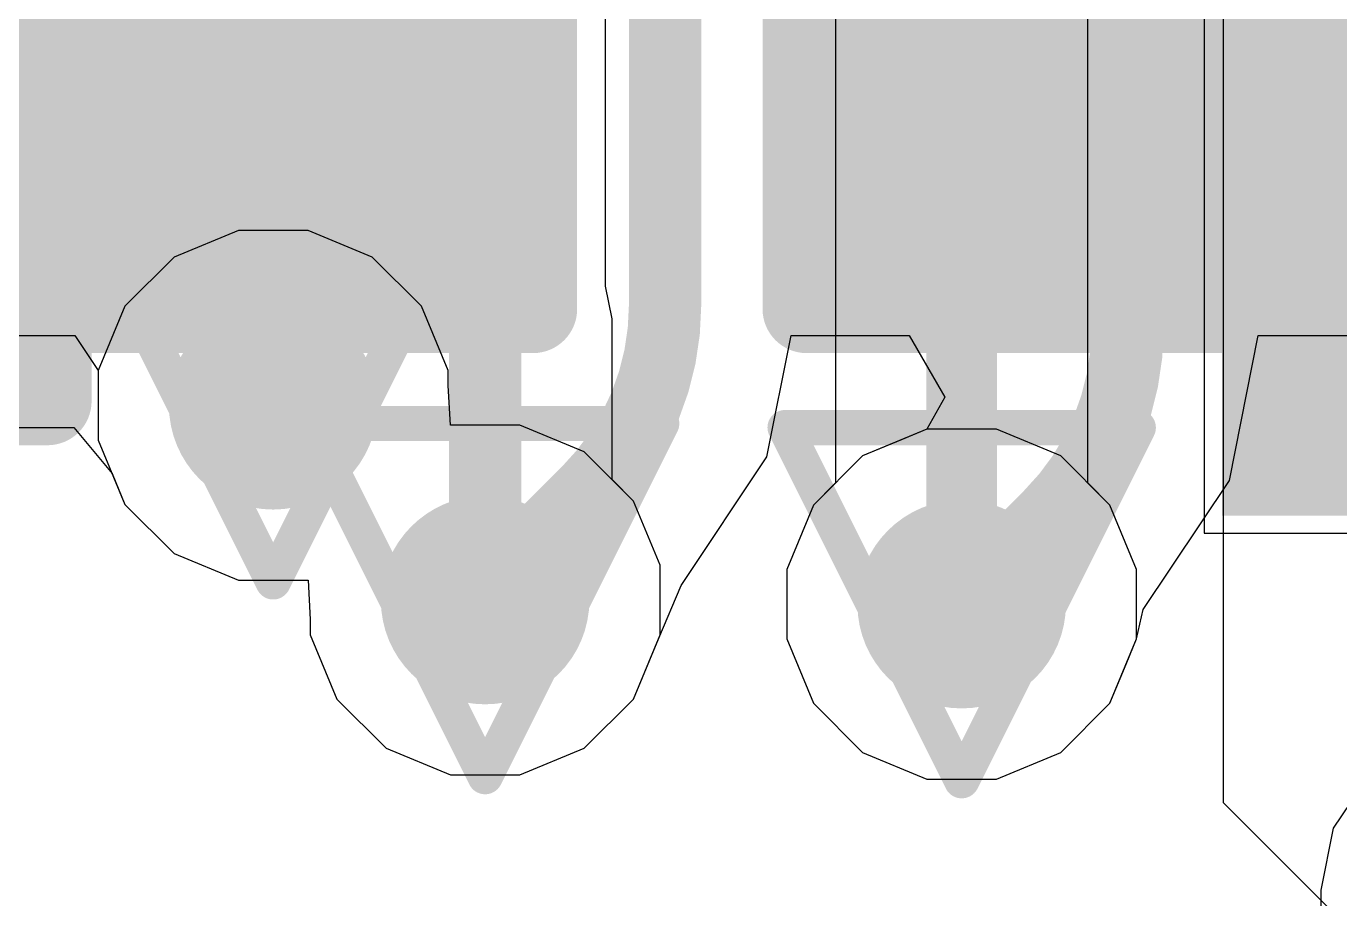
# Model space of a CAD drawing. Header units: inches. Extents: x -6 to 283, y -12 to 154.
# Drawn here: x 34.671 to 36.56, y -4.741 to -3.486 of the extents above; entities that cross this region are included whole.
import ezdxf

# ---------------------------------------------------------------- set-up
doc = ezdxf.new("R2010")
doc.units = ezdxf.units.IN
for name, color, linetype in [('Bottom Layer', 5, 'Continuous'), ('Bottom Overlay', 54, 'Continuous'), ('Bottom Paste', 16, 'Continuous'), ('Bottom Solder', 6, 'Continuous'), ('Drill Drawing', 1, 'Continuous'), ('GND-1', 16, 'Continuous'), ('GND-2', 90, 'Continuous'), ('GND-3', 216, 'Continuous'), ('GND-4', 54, 'Continuous'), ('PWR-1', 156, 'Continuous'), ('PWR-2', 130, 'Continuous'), ('Signal L1', 76, 'Continuous'), ('Signal L2', 6, 'Continuous'), ('Top Layer', 1, 'Continuous'), ('Top Overlay', 2, 'Continuous'), ('Top Paste', 8, 'Continuous'), ('Top Solder', 216, 'Continuous'), ('Via Holes', 16, 'Continuous')]:
    doc.layers.add(name, color=color, linetype=linetype)

# ---------------------------------------------------------------- blocks, each defined once
blk = doc.blocks.new('68_QFN__7_7__B_43')
at = {"layer": 'Bottom Layer'}
blk.add_hatch(color=5, dxfattribs=at).paths.add_polyline_path([(2.91, 3.835), (2.91, 3.035), (2.69, 3.035), (2.69, 3.835)])
at = {"layer": 'Bottom Paste'}
blk.add_hatch(color=16, dxfattribs=at).paths.add_polyline_path([(2.91, 3.835), (2.91, 3.035), (2.69, 3.035), (2.69, 3.835)])
at = {"layer": 'Bottom Solder'}
blk.add_hatch(color=6, dxfattribs=at).paths.add_polyline_path([(3.0116, 3.9366), (3.0116, 2.9334), (2.5884, 2.9334), (2.5884, 3.9366)])
at = {"layer": 'Bottom Overlay'}
for points in [[(3.5, 3.5, 0.127, 0.127, 0), (3.15, 3.5, 0.127, 0.127, 0)], [(3.5, 3.5, 0.127, 0.127, 0), (3.5, 3.15, 0.127, 0.127, 0)]]:
    blk.add_lwpolyline(points, format="xyseb", dxfattribs=at)
for points in [[(3.1182, 3.5, 0.0635, 0.0635, 1), (3.1817, 3.5, 0.0635, 0.0635, 1)], [(3.4683, 3.5, 0.0635, 0.0635, 1), (3.5318, 3.5, 0.0635, 0.0635, 1)], [(3.4683, 3.5, 0.0635, 0.0635, 1), (3.5318, 3.5, 0.0635, 0.0635, 1)]]:
    blk.add_lwpolyline(points, format="xyseb", close=True, dxfattribs=at)
blk = doc.blocks.new('C___0402_437')
at = {"layer": 'Top Layer'}
for points in [[(-0.6985, -0.3175), (-0.6985, 0.3175), (-0.2413, 0.3175), (-0.2413, -0.3175)], [(0.2413, -0.3175), (0.2413, 0.3175), (0.6985, 0.3175), (0.6985, -0.3175)]]:
    blk.add_hatch(color=1, dxfattribs=at).paths.add_polyline_path(points)
at = {"layer": 'Top Paste'}
for points in [[(-0.6985, -0.3175), (-0.6985, 0.3175), (-0.2413, 0.3175), (-0.2413, -0.3175)], [(0.2413, -0.3175), (0.2413, 0.3175), (0.6985, 0.3175), (0.6985, -0.3175)]]:
    blk.add_hatch(color=8, dxfattribs=at).paths.add_polyline_path(points)
at = {"layer": 'Top Solder'}
for points in [[(-0.7585, -0.3775), (-0.7585, 0.3775), (-0.1813, 0.3775), (-0.1813, -0.3775)], [(0.1813, -0.3775), (0.1813, 0.3775), (0.7585, 0.3775), (0.7585, -0.3775)]]:
    blk.add_hatch(color=216, dxfattribs=at).paths.add_polyline_path(points)
at = {"layer": 'Top Overlay'}
for points in [[(-0.7874, -0.4064, 0.127, 0.127, 0), (-0.7874, 0.4064, 0.127, 0.127, 0)], [(-0.2794, 0.4064, 0.127, 0.127, 0), (-0.7874, 0.4064, 0.127, 0.127, 0)], [(0.7874, 0.4064, 0.127, 0.127, 0), (0.2794, 0.4064, 0.127, 0.127, 0)], [(0.7874, -0.4064, 0.127, 0.127, 0), (0.7874, 0.4064, 0.127, 0.127, 0)], [(-0.2794, -0.4064, 0.127, 0.127, 0), (-0.7874, -0.4064, 0.127, 0.127, 0)], [(0.7874, -0.4064, 0.127, 0.127, 0), (0.2794, -0.4064, 0.127, 0.127, 0)]]:
    blk.add_lwpolyline(points, format="xyseb", dxfattribs=at)
for points in [[(-0.8191, 0.4064, 0.0635, 0.0635, 1), (-0.7556, 0.4064, 0.0635, 0.0635, 1)], [(-0.8191, 0.4064, 0.0635, 0.0635, 1), (-0.7556, 0.4064, 0.0635, 0.0635, 1)], [(-0.3111, 0.4064, 0.0635, 0.0635, 1), (-0.2477, 0.4064, 0.0635, 0.0635, 1)], [(0.2477, 0.4064, 0.0635, 0.0635, 1), (0.3111, 0.4064, 0.0635, 0.0635, 1)], [(0.7556, 0.4064, 0.0635, 0.0635, 1), (0.8191, 0.4064, 0.0635, 0.0635, 1)], [(0.7556, 0.4064, 0.0635, 0.0635, 1), (0.8191, 0.4064, 0.0635, 0.0635, 1)], [(-0.8191, -0.4064, 0.0635, 0.0635, 1), (-0.7556, -0.4064, 0.0635, 0.0635, 1)], [(-0.8191, -0.4064, 0.0635, 0.0635, 1), (-0.7556, -0.4064, 0.0635, 0.0635, 1)], [(-0.3111, -0.4064, 0.0635, 0.0635, 1), (-0.2477, -0.4064, 0.0635, 0.0635, 1)], [(0.2477, -0.4064, 0.0635, 0.0635, 1), (0.3111, -0.4064, 0.0635, 0.0635, 1)], [(0.7556, -0.4064, 0.0635, 0.0635, 1), (0.8191, -0.4064, 0.0635, 0.0635, 1)], [(0.7556, -0.4064, 0.0635, 0.0635, 1), (0.8191, -0.4064, 0.0635, 0.0635, 1)]]:
    blk.add_lwpolyline(points, format="xyseb", close=True, dxfattribs=at)
blk = doc.blocks.new('C___0402_B_438')
at = {"layer": 'Bottom Layer'}
for points in [[(-0.2413, 0.3175), (-0.2413, -0.3175), (-0.6985, -0.3175), (-0.6985, 0.3175)], [(0.6985, 0.3175), (0.6985, -0.3175), (0.2413, -0.3175), (0.2413, 0.3175)]]:
    blk.add_hatch(color=5, dxfattribs=at).paths.add_polyline_path(points)
at = {"layer": 'Bottom Paste'}
for points in [[(-0.2413, 0.3175), (-0.2413, -0.3175), (-0.6985, -0.3175), (-0.6985, 0.3175)], [(0.6985, 0.3175), (0.6985, -0.3175), (0.2413, -0.3175), (0.2413, 0.3175)]]:
    blk.add_hatch(color=16, dxfattribs=at).paths.add_polyline_path(points)
at = {"layer": 'Bottom Solder'}
for points in [[(-0.1813, 0.3775), (-0.1813, -0.3775), (-0.7585, -0.3775), (-0.7585, 0.3775)], [(0.7585, 0.3775), (0.7585, -0.3775), (0.1813, -0.3775), (0.1813, 0.3775)]]:
    blk.add_hatch(color=6, dxfattribs=at).paths.add_polyline_path(points)
at = {"layer": 'Bottom Overlay'}
for points in [[(-0.2794, 0.4064, 0.127, 0.127, 0), (-0.7874, 0.4064, 0.127, 0.127, 0)], [(-0.7874, 0.4064, 0.127, 0.127, 0), (-0.7874, -0.4064, 0.127, 0.127, 0)], [(0.7874, 0.4064, 0.127, 0.127, 0), (0.2794, 0.4064, 0.127, 0.127, 0)], [(0.7874, 0.4064, 0.127, 0.127, 0), (0.7874, -0.4064, 0.127, 0.127, 0)], [(-0.2794, -0.4064, 0.127, 0.127, 0), (-0.7874, -0.4064, 0.127, 0.127, 0)], [(0.7874, -0.4064, 0.127, 0.127, 0), (0.2794, -0.4064, 0.127, 0.127, 0)]]:
    blk.add_lwpolyline(points, format="xyseb", dxfattribs=at)
for points in [[(-0.8191, 0.4064, 0.0635, 0.0635, 1), (-0.7556, 0.4064, 0.0635, 0.0635, 1)], [(-0.8191, 0.4064, 0.0635, 0.0635, 1), (-0.7556, 0.4064, 0.0635, 0.0635, 1)], [(-0.3111, 0.4064, 0.0635, 0.0635, 1), (-0.2477, 0.4064, 0.0635, 0.0635, 1)], [(0.2477, 0.4064, 0.0635, 0.0635, 1), (0.3111, 0.4064, 0.0635, 0.0635, 1)], [(0.7556, 0.4064, 0.0635, 0.0635, 1), (0.8191, 0.4064, 0.0635, 0.0635, 1)], [(0.7556, 0.4064, 0.0635, 0.0635, 1), (0.8191, 0.4064, 0.0635, 0.0635, 1)], [(-0.8191, -0.4064, 0.0635, 0.0635, 1), (-0.7556, -0.4064, 0.0635, 0.0635, 1)], [(-0.8191, -0.4064, 0.0635, 0.0635, 1), (-0.7556, -0.4064, 0.0635, 0.0635, 1)], [(-0.3111, -0.4064, 0.0635, 0.0635, 1), (-0.2477, -0.4064, 0.0635, 0.0635, 1)], [(0.2477, -0.4064, 0.0635, 0.0635, 1), (0.3111, -0.4064, 0.0635, 0.0635, 1)], [(0.7556, -0.4064, 0.0635, 0.0635, 1), (0.8191, -0.4064, 0.0635, 0.0635, 1)], [(0.7556, -0.4064, 0.0635, 0.0635, 1), (0.8191, -0.4064, 0.0635, 0.0635, 1)]]:
    blk.add_lwpolyline(points, format="xyseb", close=True, dxfattribs=at)
blk = doc.blocks.new('C___0402_439')
at = {"layer": 'Top Layer'}
for points in [[(-0.6985, -0.3175), (-0.6985, 0.3175), (-0.2413, 0.3175), (-0.2413, -0.3175)], [(0.2413, -0.3175), (0.2413, 0.3175), (0.6985, 0.3175), (0.6985, -0.3175)]]:
    blk.add_hatch(color=1, dxfattribs=at).paths.add_polyline_path(points)
at = {"layer": 'Top Paste'}
for points in [[(-0.6985, -0.3175), (-0.6985, 0.3175), (-0.2413, 0.3175), (-0.2413, -0.3175)], [(0.2413, -0.3175), (0.2413, 0.3175), (0.6985, 0.3175), (0.6985, -0.3175)]]:
    blk.add_hatch(color=8, dxfattribs=at).paths.add_polyline_path(points)
at = {"layer": 'Top Solder'}
for points in [[(-0.7585, -0.3775), (-0.7585, 0.3775), (-0.1813, 0.3775), (-0.1813, -0.3775)], [(0.1813, -0.3775), (0.1813, 0.3775), (0.7585, 0.3775), (0.7585, -0.3775)]]:
    blk.add_hatch(color=216, dxfattribs=at).paths.add_polyline_path(points)
at = {"layer": 'Top Overlay'}
for points in [[(-0.7874, 0.4064, 0.127, 0.127, 0), (-0.7874, -0.4064, 0.127, 0.127, 0)], [(-0.7874, 0.4064, 0.127, 0.127, 0), (-0.2794, 0.4064, 0.127, 0.127, 0)], [(0.2794, 0.4064, 0.127, 0.127, 0), (0.7874, 0.4064, 0.127, 0.127, 0)], [(0.7874, 0.4064, 0.127, 0.127, 0), (0.7874, -0.4064, 0.127, 0.127, 0)], [(-0.7874, -0.4064, 0.127, 0.127, 0), (-0.2794, -0.4064, 0.127, 0.127, 0)], [(0.2794, -0.4064, 0.127, 0.127, 0), (0.7874, -0.4064, 0.127, 0.127, 0)]]:
    blk.add_lwpolyline(points, format="xyseb", dxfattribs=at)
for points in [[(-0.8191, 0.4064, 0.0635, 0.0635, 1), (-0.7556, 0.4064, 0.0635, 0.0635, 1)], [(-0.8191, 0.4064, 0.0635, 0.0635, 1), (-0.7556, 0.4064, 0.0635, 0.0635, 1)], [(-0.3111, 0.4064, 0.0635, 0.0635, 1), (-0.2477, 0.4064, 0.0635, 0.0635, 1)], [(0.2477, 0.4064, 0.0635, 0.0635, 1), (0.3111, 0.4064, 0.0635, 0.0635, 1)], [(0.7556, 0.4064, 0.0635, 0.0635, 1), (0.8191, 0.4064, 0.0635, 0.0635, 1)], [(0.7556, 0.4064, 0.0635, 0.0635, 1), (0.8191, 0.4064, 0.0635, 0.0635, 1)], [(-0.8191, -0.4064, 0.0635, 0.0635, 1), (-0.7556, -0.4064, 0.0635, 0.0635, 1)], [(-0.8191, -0.4064, 0.0635, 0.0635, 1), (-0.7556, -0.4064, 0.0635, 0.0635, 1)], [(-0.3111, -0.4064, 0.0635, 0.0635, 1), (-0.2477, -0.4064, 0.0635, 0.0635, 1)], [(0.2477, -0.4064, 0.0635, 0.0635, 1), (0.3111, -0.4064, 0.0635, 0.0635, 1)], [(0.7556, -0.4064, 0.0635, 0.0635, 1), (0.8191, -0.4064, 0.0635, 0.0635, 1)], [(0.7556, -0.4064, 0.0635, 0.0635, 1), (0.8191, -0.4064, 0.0635, 0.0635, 1)]]:
    blk.add_lwpolyline(points, format="xyseb", close=True, dxfattribs=at)

msp = doc.modelspace()

# ---------------------------------------------------------------- hatches: boundary and pattern name
at = {"layer": 'Bottom Layer'}
h = msp.add_hatch(color=5, dxfattribs=at)
edge = h.paths.add_edge_path()
edge.add_arc((35.0258, -4.0312), 0.15, 0, 360)
h = msp.add_hatch(color=5, dxfattribs=at)
edge = h.paths.add_edge_path()
edge.add_arc((35.3307, -4.3114), 0.15, 0, 360)
h = msp.add_hatch(color=5, dxfattribs=at)
edge = h.paths.add_edge_path()
edge.add_arc((36.0163, -4.3173), 0.15, 0, 360)
at = {"layer": 'GND-1'}
h = msp.add_hatch(color=16, dxfattribs=at)
edge = h.paths.add_edge_path()
edge.add_arc((35.0258, -4.0312), 0.15, 0, 360)
h = msp.add_hatch(color=16, dxfattribs=at)
edge = h.paths.add_edge_path()
edge.add_arc((35.3307, -4.3114), 0.15, 0, 360)
h = msp.add_hatch(color=16, dxfattribs=at)
edge = h.paths.add_edge_path()
edge.add_arc((36.0163, -4.3173), 0.15, 0, 360)
at = {"layer": 'GND-2'}
h = msp.add_hatch(color=90, dxfattribs=at)
edge = h.paths.add_edge_path()
edge.add_arc((35.0258, -4.0312), 0.15, 0, 360)
h = msp.add_hatch(color=90, dxfattribs=at)
edge = h.paths.add_edge_path()
edge.add_arc((35.3307, -4.3114), 0.15, 0, 360)
h = msp.add_hatch(color=90, dxfattribs=at)
edge = h.paths.add_edge_path()
edge.add_arc((36.0163, -4.3173), 0.15, 0, 360)
at = {"layer": 'GND-3'}
h = msp.add_hatch(color=216, dxfattribs=at)
edge = h.paths.add_edge_path()
edge.add_arc((35.0258, -4.0312), 0.15, 0, 360)
h = msp.add_hatch(color=216, dxfattribs=at)
edge = h.paths.add_edge_path()
edge.add_arc((35.3307, -4.3114), 0.15, 0, 360)
h = msp.add_hatch(color=216, dxfattribs=at)
edge = h.paths.add_edge_path()
edge.add_arc((36.0163, -4.3173), 0.15, 0, 360)
at = {"layer": 'GND-4'}
h = msp.add_hatch(color=54, dxfattribs=at)
edge = h.paths.add_edge_path()
edge.add_arc((35.0258, -4.0312), 0.15, 0, 360)
h = msp.add_hatch(color=54, dxfattribs=at)
edge = h.paths.add_edge_path()
edge.add_arc((35.3307, -4.3114), 0.15, 0, 360)
h = msp.add_hatch(color=54, dxfattribs=at)
edge = h.paths.add_edge_path()
edge.add_arc((36.0163, -4.3173), 0.15, 0, 360)
at = {"layer": 'PWR-1'}
h = msp.add_hatch(color=156, dxfattribs=at)
edge = h.paths.add_edge_path()
edge.add_arc((35.0258, -4.0312), 0.15, 0, 360)
h = msp.add_hatch(color=156, dxfattribs=at)
edge = h.paths.add_edge_path()
edge.add_arc((35.3307, -4.3114), 0.15, 0, 360)
h = msp.add_hatch(color=156, dxfattribs=at)
edge = h.paths.add_edge_path()
edge.add_arc((36.0163, -4.3173), 0.15, 0, 360)
at = {"layer": 'PWR-2'}
h = msp.add_hatch(color=130, dxfattribs=at)
edge = h.paths.add_edge_path()
edge.add_arc((35.0258, -4.0312), 0.15, 0, 360)
h = msp.add_hatch(color=130, dxfattribs=at)
edge = h.paths.add_edge_path()
edge.add_arc((35.3307, -4.3114), 0.15, 0, 360)
h = msp.add_hatch(color=130, dxfattribs=at)
edge = h.paths.add_edge_path()
edge.add_arc((36.0163, -4.3173), 0.15, 0, 360)
at = {"layer": 'Signal L1'}
h = msp.add_hatch(color=76, dxfattribs=at)
edge = h.paths.add_edge_path()
edge.add_arc((35.0258, -4.0312), 0.15, 0, 360)
h = msp.add_hatch(color=76, dxfattribs=at)
edge = h.paths.add_edge_path()
edge.add_arc((35.3307, -4.3114), 0.15, 0, 360)
h = msp.add_hatch(color=76, dxfattribs=at)
edge = h.paths.add_edge_path()
edge.add_arc((36.0163, -4.3173), 0.15, 0, 360)
at = {"layer": 'Signal L2'}
h = msp.add_hatch(color=6, dxfattribs=at)
edge = h.paths.add_edge_path()
edge.add_arc((35.0258, -4.0312), 0.15, 0, 360)
h = msp.add_hatch(color=6, dxfattribs=at)
edge = h.paths.add_edge_path()
edge.add_arc((35.3307, -4.3114), 0.15, 0, 360)
h = msp.add_hatch(color=6, dxfattribs=at)
edge = h.paths.add_edge_path()
edge.add_arc((36.0163, -4.3173), 0.15, 0, 360)
at = {"layer": 'Top Layer'}
h = msp.add_hatch(color=1, dxfattribs=at)
edge = h.paths.add_edge_path()
edge.add_arc((35.0258, -4.0312), 0.15, 0, 360)
h = msp.add_hatch(color=1, dxfattribs=at)
edge = h.paths.add_edge_path()
edge.add_arc((35.3307, -4.3114), 0.15, 0, 360)
h = msp.add_hatch(color=1, dxfattribs=at)
edge = h.paths.add_edge_path()
edge.add_arc((36.0163, -4.3173), 0.15, 0, 360)
at = {"layer": 'Via Holes'}
h = msp.add_hatch(color=7, dxfattribs=at)
edge = h.paths.add_edge_path()
edge.add_arc((35.0258, -4.0312), 0.075, 0, 360)
h = msp.add_hatch(color=7, dxfattribs=at)
edge = h.paths.add_edge_path()
edge.add_arc((35.3307, -4.3114), 0.075, 0, 360)
h = msp.add_hatch(color=7, dxfattribs=at)
edge = h.paths.add_edge_path()
edge.add_arc((36.0163, -4.3173), 0.075, 0, 360)

# ---------------------------------------------------------------- linework, layer by layer
at = {"layer": 'Bottom Layer'}
for p, q in [((35.504, -3.86), (35.504, -3.2902)), ((35.835, -3.2902), (35.835, -4.1428)), ((36.1976, -4.1428), (36.1976, -3.2902)), ((36.3652, -3.2902), (36.3652, -4.2152)), ((35.5133, -3.9066), (35.504, -3.86)), ((35.5133, -4.1381), (35.5133, -3.9066)), ((35.5133, -3.9066), (35.5133, -3.9066)), ((34.028, -4.0633), (34.7392, -4.0633)), ((34.7392, -4.0633), (34.7942, -4.1294)), ((34.7942, -4.1294), (34.8125, -4.1737)), ((35.544, -4.1689), (35.5133, -4.1381)), ((35.835, -4.1428), (35.803, -4.1748)), ((36.2296, -4.1748), (36.1976, -4.1428)), ((34.8125, -4.1737), (34.8833, -4.2445)), ((35.5823, -4.2613), (35.544, -4.1689)), ((35.803, -4.1748), (35.7647, -4.2673)), ((36.2679, -4.2673), (36.2296, -4.1748)), ((36.3652, -4.2152), (36.7192, -4.2152)), ((34.8833, -4.2445), (34.9758, -4.2828)), ((35.5823, -4.3614), (35.5823, -4.2613)), ((35.7647, -4.2673), (35.7647, -4.3674)), ((36.2679, -4.3674), (36.2679, -4.2673)), ((34.9758, -4.2828), (35.0759, -4.2828)), ((35.0759, -4.2828), (35.0791, -4.3396)), ((35.0791, -4.3396), (35.0791, -4.3614)), ((35.0791, -4.3614), (35.1174, -4.4539)), ((35.544, -4.4539), (35.5823, -4.3614)), ((35.7647, -4.3674), (35.803, -4.4598)), ((36.2296, -4.4598), (36.2679, -4.3674)), ((35.1174, -4.4539), (35.1882, -4.5247)), ((35.4732, -4.5247), (35.544, -4.4539)), ((35.803, -4.4598), (35.8738, -4.5306)), ((36.1589, -4.5306), (36.2296, -4.4598)), ((35.1882, -4.5247), (35.2807, -4.563)), ((35.3807, -4.563), (35.4732, -4.5247)), ((35.8738, -4.5306), (35.9663, -4.5689)), ((36.0664, -4.5689), (36.1589, -4.5306)), ((35.2807, -4.563), (35.3807, -4.563)), ((35.9663, -4.5689), (36.0664, -4.5689)), ((36.6015, -4.5642), (36.5509, -4.6398)), ((36.5509, -4.6398), (36.5332, -4.729)), ((36.5332, -4.729), (36.5332, -5.404))]:
    msp.add_line(p, q, dxfattribs=at)
for points in [[(35.02, -4.0253, 0.1041, 0.1041, 0), (35.02, -2.6917, 0.1041, 0.1041, 0)], [(35.3214, -3.8973, 0.1041, 0.1041, 0), (35.3214, -2.8366, 0.1041, 0.1041, 0)], [(36.0163, -4.3173, 0.1016, 0.1016, 0), (36.0163, -3.0473, 0.1016, 0.1016, 0)], [(35.3214, -3.8973, 0.1041, 0.1041, 0), (35.3307, -3.9066, 0.1041, 0.1041, 0)], [(35.3307, -4.3114, 0.1041, 0.1041, 0), (35.3307, -3.9066, 0.1041, 0.1041, 0)], [(35.02, -4.0253, 0.1041, 0.1041, 0), (35.0258, -4.0312, 0.1041, 0.1041, 0)]]:
    msp.add_lwpolyline(points, format="xyseb", dxfattribs=at)
for points in [[(35.2954, -3.8973, 0.0521, 0.0521, 1), (35.3475, -3.8973, 0.0521, 0.0521, 1)], [(35.2954, -3.8973, 0.0521, 0.0521, 1), (35.3475, -3.8973, 0.0521, 0.0521, 1)], [(35.3047, -3.9066, 0.0521, 0.0521, 1), (35.3567, -3.9066, 0.0521, 0.0521, 1)], [(35.3047, -3.9066, 0.0521, 0.0521, 1), (35.3567, -3.9066, 0.0521, 0.0521, 1)], [(34.9939, -4.0253, 0.0521, 0.0521, 1), (35.046, -4.0253, 0.0521, 0.0521, 1)], [(34.9939, -4.0253, 0.0521, 0.0521, 1), (35.046, -4.0253, 0.0521, 0.0521, 1)], [(34.9998, -4.0312, 0.0521, 0.0521, 1), (35.0519, -4.0312, 0.0521, 0.0521, 1)], [(35.3047, -4.3114, 0.0521, 0.0521, 1), (35.3567, -4.3114, 0.0521, 0.0521, 1)], [(35.9909, -4.3173, 0.0508, 0.0508, 1), (36.0417, -4.3173, 0.0508, 0.0508, 1)]]:
    msp.add_lwpolyline(points, format="xyseb", close=True, dxfattribs=at)
at = {"layer": 'Drill Drawing'}
for points in [[(34.9163, -2.9801, 0.0508, 0.0508, 0), (35.1703, -3.4881, 0.0508, 0.0508, 0)], [(35.1703, -3.4881, 0.0508, 0.0508, 0), (35.4243, -2.9801, 0.0508, 0.0508, 0)], [(34.7718, -3.7772, 0.0508, 0.0508, 0), (35.2798, -3.7772, 0.0508, 0.0508, 0)], [(34.7718, -3.7772, 0.0508, 0.0508, 0), (35.0258, -4.2852, 0.0508, 0.0508, 0)], [(35.0258, -4.2852, 0.0508, 0.0508, 0), (35.2798, -3.7772, 0.0508, 0.0508, 0)], [(35.0767, -4.0574, 0.0508, 0.0508, 0), (35.5847, -4.0574, 0.0508, 0.0508, 0)], [(35.0767, -4.0574, 0.0508, 0.0508, 0), (35.3307, -4.5654, 0.0508, 0.0508, 0)], [(35.3307, -4.5654, 0.0508, 0.0508, 0), (35.5847, -4.0574, 0.0508, 0.0508, 0)], [(35.7623, -4.0633, 0.0508, 0.0508, 0), (36.2703, -4.0633, 0.0508, 0.0508, 0)], [(35.7623, -4.0633, 0.0508, 0.0508, 0), (36.0163, -4.5713, 0.0508, 0.0508, 0)], [(36.0163, -4.5713, 0.0508, 0.0508, 0), (36.2703, -4.0633, 0.0508, 0.0508, 0)]]:
    msp.add_lwpolyline(points, format="xyseb", dxfattribs=at)
for points in [[(35.1576, -3.4881, 0.0254, 0.0254, 1), (35.183, -3.4881, 0.0254, 0.0254, 1)], [(35.1576, -3.4881, 0.0254, 0.0254, 1), (35.183, -3.4881, 0.0254, 0.0254, 1)], [(34.7591, -3.7772, 0.0254, 0.0254, 1), (34.7845, -3.7772, 0.0254, 0.0254, 1)], [(34.7591, -3.7772, 0.0254, 0.0254, 1), (34.7845, -3.7772, 0.0254, 0.0254, 1)], [(35.2671, -3.7772, 0.0254, 0.0254, 1), (35.2925, -3.7772, 0.0254, 0.0254, 1)], [(35.2671, -3.7772, 0.0254, 0.0254, 1), (35.2925, -3.7772, 0.0254, 0.0254, 1)], [(35.064, -4.0574, 0.0254, 0.0254, 1), (35.0894, -4.0574, 0.0254, 0.0254, 1)], [(35.064, -4.0574, 0.0254, 0.0254, 1), (35.0894, -4.0574, 0.0254, 0.0254, 1)], [(35.572, -4.0574, 0.0254, 0.0254, 1), (35.5974, -4.0574, 0.0254, 0.0254, 1)], [(35.572, -4.0574, 0.0254, 0.0254, 1), (35.5974, -4.0574, 0.0254, 0.0254, 1)], [(35.7496, -4.0633, 0.0254, 0.0254, 1), (35.775, -4.0633, 0.0254, 0.0254, 1)], [(35.7496, -4.0633, 0.0254, 0.0254, 1), (35.775, -4.0633, 0.0254, 0.0254, 1)], [(36.2576, -4.0633, 0.0254, 0.0254, 1), (36.283, -4.0633, 0.0254, 0.0254, 1)], [(36.2576, -4.0633, 0.0254, 0.0254, 1), (36.283, -4.0633, 0.0254, 0.0254, 1)], [(35.0131, -4.2852, 0.0254, 0.0254, 1), (35.0385, -4.2852, 0.0254, 0.0254, 1)], [(35.0131, -4.2852, 0.0254, 0.0254, 1), (35.0385, -4.2852, 0.0254, 0.0254, 1)], [(35.318, -4.5654, 0.0254, 0.0254, 1), (35.3434, -4.5654, 0.0254, 0.0254, 1)], [(35.318, -4.5654, 0.0254, 0.0254, 1), (35.3434, -4.5654, 0.0254, 0.0254, 1)], [(36.0036, -4.5713, 0.0254, 0.0254, 1), (36.029, -4.5713, 0.0254, 0.0254, 1)], [(36.0036, -4.5713, 0.0254, 0.0254, 1), (36.029, -4.5713, 0.0254, 0.0254, 1)]]:
    msp.add_lwpolyline(points, format="xyseb", close=True, dxfattribs=at)
at = {"layer": 'GND-1'}
for p, q in [((34.9758, -3.7796), (34.8833, -3.8179)), ((35.0759, -3.7796), (34.9758, -3.7796)), ((35.1683, -3.8179), (35.0759, -3.7796)), ((34.8833, -3.8179), (34.8125, -3.8886)), ((35.2391, -3.8886), (35.1683, -3.8179)), ((34.8125, -3.8886), (34.7742, -3.9811)), ((35.2774, -3.9811), (35.2391, -3.8886)), ((34.7742, -3.9811), (34.7742, -4.0812)), ((35.2774, -4.0029), (35.2774, -3.9811)), ((35.2807, -4.0598), (35.2774, -4.0029)), ((35.3807, -4.0598), (35.2807, -4.0598)), ((35.4732, -4.0981), (35.3807, -4.0598)), ((34.7742, -4.0812), (34.8125, -4.1737)), ((35.9663, -4.0657), (35.8738, -4.104)), ((36.0664, -4.0657), (35.9663, -4.0657)), ((36.1589, -4.104), (36.0664, -4.0657)), ((35.544, -4.1689), (35.4732, -4.0981)), ((35.8738, -4.104), (35.803, -4.1748)), ((36.2296, -4.1748), (36.1589, -4.104)), ((34.8125, -4.1737), (34.8833, -4.2445)), ((35.5823, -4.2613), (35.544, -4.1689)), ((35.803, -4.1748), (35.7647, -4.2673)), ((36.2679, -4.2673), (36.2296, -4.1748)), ((34.8833, -4.2445), (34.9758, -4.2828)), ((35.5823, -4.3614), (35.5823, -4.2613)), ((35.7647, -4.2673), (35.7647, -4.3674)), ((36.2679, -4.3674), (36.2679, -4.2673)), ((34.9758, -4.2828), (35.0759, -4.2828)), ((35.0759, -4.2828), (35.0791, -4.3396)), ((35.0791, -4.3396), (35.0791, -4.3614)), ((35.0791, -4.3614), (35.1174, -4.4539)), ((35.544, -4.4539), (35.5823, -4.3614)), ((35.7647, -4.3674), (35.803, -4.4598)), ((36.2296, -4.4598), (36.2679, -4.3674)), ((35.1174, -4.4539), (35.1882, -4.5247)), ((35.4732, -4.5247), (35.544, -4.4539)), ((35.803, -4.4598), (35.8738, -4.5306)), ((36.1589, -4.5306), (36.2296, -4.4598)), ((35.1882, -4.5247), (35.2807, -4.563)), ((35.3807, -4.563), (35.4732, -4.5247)), ((35.8738, -4.5306), (35.9663, -4.5689)), ((36.0664, -4.5689), (36.1589, -4.5306)), ((35.2807, -4.563), (35.3807, -4.563)), ((35.9663, -4.5689), (36.0664, -4.5689))]:
    msp.add_line(p, q, dxfattribs=at)
at = {"layer": 'GND-2'}
for p, q in [((34.9758, -3.7796), (34.8833, -3.8179)), ((35.0759, -3.7796), (34.9758, -3.7796)), ((35.1683, -3.8179), (35.0759, -3.7796)), ((34.8833, -3.8179), (34.8125, -3.8886)), ((35.2391, -3.8886), (35.1683, -3.8179)), ((34.8125, -3.8886), (34.7742, -3.9811)), ((35.2774, -3.9811), (35.2391, -3.8886)), ((34.7742, -3.9811), (34.7742, -4.0812)), ((35.2774, -4.0029), (35.2774, -3.9811)), ((35.2807, -4.0598), (35.2774, -4.0029)), ((35.3807, -4.0598), (35.2807, -4.0598)), ((35.4732, -4.0981), (35.3807, -4.0598)), ((34.7742, -4.0812), (34.8125, -4.1737)), ((35.9663, -4.0657), (35.8738, -4.104)), ((36.0664, -4.0657), (35.9663, -4.0657)), ((36.1589, -4.104), (36.0664, -4.0657)), ((35.544, -4.1689), (35.4732, -4.0981)), ((35.8738, -4.104), (35.803, -4.1748)), ((36.2296, -4.1748), (36.1589, -4.104)), ((34.8125, -4.1737), (34.8833, -4.2445)), ((35.5823, -4.2613), (35.544, -4.1689)), ((35.803, -4.1748), (35.7647, -4.2673)), ((36.2679, -4.2673), (36.2296, -4.1748)), ((34.8833, -4.2445), (34.9758, -4.2828)), ((35.5823, -4.3614), (35.5823, -4.2613)), ((35.7647, -4.2673), (35.7647, -4.3674)), ((36.2679, -4.3674), (36.2679, -4.2673)), ((34.9758, -4.2828), (35.0759, -4.2828)), ((35.0759, -4.2828), (35.0791, -4.3396)), ((35.0791, -4.3396), (35.0791, -4.3614)), ((35.0791, -4.3614), (35.1174, -4.4539)), ((35.544, -4.4539), (35.5823, -4.3614)), ((35.7647, -4.3674), (35.803, -4.4598)), ((36.2296, -4.4598), (36.2679, -4.3674)), ((35.1174, -4.4539), (35.1882, -4.5247)), ((35.4732, -4.5247), (35.544, -4.4539)), ((35.803, -4.4598), (35.8738, -4.5306)), ((36.1589, -4.5306), (36.2296, -4.4598)), ((35.1882, -4.5247), (35.2807, -4.563)), ((35.3807, -4.563), (35.4732, -4.5247)), ((35.8738, -4.5306), (35.9663, -4.5689)), ((36.0664, -4.5689), (36.1589, -4.5306)), ((35.2807, -4.563), (35.3807, -4.563)), ((35.9663, -4.5689), (36.0664, -4.5689))]:
    msp.add_line(p, q, dxfattribs=at)
at = {"layer": 'GND-3'}
for p, q in [((34.9758, -3.7796), (34.8833, -3.8179)), ((35.0759, -3.7796), (34.9758, -3.7796)), ((35.1683, -3.8179), (35.0759, -3.7796)), ((34.8833, -3.8179), (34.8125, -3.8886)), ((35.2391, -3.8886), (35.1683, -3.8179)), ((34.8125, -3.8886), (34.7742, -3.9811)), ((35.2774, -3.9811), (35.2391, -3.8886)), ((34.7742, -3.9811), (34.7742, -4.0812)), ((35.2774, -4.0029), (35.2774, -3.9811)), ((35.2807, -4.0598), (35.2774, -4.0029)), ((35.3807, -4.0598), (35.2807, -4.0598)), ((35.4732, -4.0981), (35.3807, -4.0598)), ((34.7742, -4.0812), (34.8125, -4.1737)), ((35.9663, -4.0657), (35.8738, -4.104)), ((36.0664, -4.0657), (35.9663, -4.0657)), ((36.1589, -4.104), (36.0664, -4.0657)), ((35.544, -4.1689), (35.4732, -4.0981)), ((35.8738, -4.104), (35.803, -4.1748)), ((36.2296, -4.1748), (36.1589, -4.104)), ((34.8125, -4.1737), (34.8833, -4.2445)), ((35.5823, -4.2613), (35.544, -4.1689)), ((35.803, -4.1748), (35.7647, -4.2673)), ((36.2679, -4.2673), (36.2296, -4.1748)), ((34.8833, -4.2445), (34.9758, -4.2828)), ((35.5823, -4.3614), (35.5823, -4.2613)), ((35.7647, -4.2673), (35.7647, -4.3674)), ((36.2679, -4.3674), (36.2679, -4.2673)), ((34.9758, -4.2828), (35.0759, -4.2828)), ((35.0759, -4.2828), (35.0791, -4.3396)), ((35.0791, -4.3396), (35.0791, -4.3614)), ((35.0791, -4.3614), (35.1174, -4.4539)), ((35.544, -4.4539), (35.5823, -4.3614)), ((35.7647, -4.3674), (35.803, -4.4598)), ((36.2296, -4.4598), (36.2679, -4.3674)), ((35.1174, -4.4539), (35.1882, -4.5247)), ((35.4732, -4.5247), (35.544, -4.4539)), ((35.803, -4.4598), (35.8738, -4.5306)), ((36.1589, -4.5306), (36.2296, -4.4598)), ((35.1882, -4.5247), (35.2807, -4.563)), ((35.3807, -4.563), (35.4732, -4.5247)), ((35.8738, -4.5306), (35.9663, -4.5689)), ((36.0664, -4.5689), (36.1589, -4.5306)), ((35.2807, -4.563), (35.3807, -4.563)), ((35.9663, -4.5689), (36.0664, -4.5689))]:
    msp.add_line(p, q, dxfattribs=at)
at = {"layer": 'GND-4'}
for p, q in [((34.9758, -3.7796), (34.8833, -3.8179)), ((35.0759, -3.7796), (34.9758, -3.7796)), ((35.1683, -3.8179), (35.0759, -3.7796)), ((34.8833, -3.8179), (34.8125, -3.8886)), ((35.2391, -3.8886), (35.1683, -3.8179)), ((34.8125, -3.8886), (34.7742, -3.9811)), ((35.2774, -3.9811), (35.2391, -3.8886)), ((34.7742, -3.9811), (34.7742, -4.0812)), ((35.2774, -4.0029), (35.2774, -3.9811)), ((35.2807, -4.0598), (35.2774, -4.0029)), ((35.3807, -4.0598), (35.2807, -4.0598)), ((35.4732, -4.0981), (35.3807, -4.0598)), ((34.7742, -4.0812), (34.8125, -4.1737)), ((35.9663, -4.0657), (35.8738, -4.104)), ((36.0664, -4.0657), (35.9663, -4.0657)), ((36.1589, -4.104), (36.0664, -4.0657)), ((35.544, -4.1689), (35.4732, -4.0981)), ((35.8738, -4.104), (35.803, -4.1748)), ((36.2296, -4.1748), (36.1589, -4.104)), ((34.8125, -4.1737), (34.8833, -4.2445)), ((35.5823, -4.2613), (35.544, -4.1689)), ((35.803, -4.1748), (35.7647, -4.2673)), ((36.2679, -4.2673), (36.2296, -4.1748)), ((34.8833, -4.2445), (34.9758, -4.2828)), ((35.5823, -4.3614), (35.5823, -4.2613)), ((35.7647, -4.2673), (35.7647, -4.3674)), ((36.2679, -4.3674), (36.2679, -4.2673)), ((34.9758, -4.2828), (35.0759, -4.2828)), ((35.0759, -4.2828), (35.0791, -4.3396)), ((35.0791, -4.3396), (35.0791, -4.3614)), ((35.0791, -4.3614), (35.1174, -4.4539)), ((35.544, -4.4539), (35.5823, -4.3614)), ((35.7647, -4.3674), (35.803, -4.4598)), ((36.2296, -4.4598), (36.2679, -4.3674)), ((35.1174, -4.4539), (35.1882, -4.5247)), ((35.4732, -4.5247), (35.544, -4.4539)), ((35.803, -4.4598), (35.8738, -4.5306)), ((36.1589, -4.5306), (36.2296, -4.4598)), ((35.1882, -4.5247), (35.2807, -4.563)), ((35.3807, -4.563), (35.4732, -4.5247)), ((35.8738, -4.5306), (35.9663, -4.5689)), ((36.0664, -4.5689), (36.1589, -4.5306)), ((35.2807, -4.563), (35.3807, -4.563)), ((35.9663, -4.5689), (36.0664, -4.5689))]:
    msp.add_line(p, q, dxfattribs=at)
at = {"layer": 'PWR-1'}
for p, q in [((36.3925, 3.4909), (36.3925, -4.6025)), ((34.9758, -3.7796), (34.8833, -3.8179)), ((35.0759, -3.7796), (34.9758, -3.7796)), ((35.1683, -3.8179), (35.0759, -3.7796)), ((34.8833, -3.8179), (34.8125, -3.8886)), ((35.2391, -3.8886), (35.1683, -3.8179)), ((34.8125, -3.8886), (34.7742, -3.9811)), ((35.2774, -3.9811), (35.2391, -3.8886)), ((34.7742, -3.9811), (34.7742, -4.0812)), ((35.2774, -4.0029), (35.2774, -3.9811)), ((35.2807, -4.0598), (35.2774, -4.0029)), ((35.3807, -4.0598), (35.2807, -4.0598)), ((35.4732, -4.0981), (35.3807, -4.0598)), ((34.7742, -4.0812), (34.8125, -4.1737)), ((35.9663, -4.0657), (35.8738, -4.104)), ((36.0664, -4.0657), (35.9663, -4.0657)), ((36.1589, -4.104), (36.0664, -4.0657)), ((35.544, -4.1689), (35.4732, -4.0981)), ((35.8738, -4.104), (35.803, -4.1748)), ((36.2296, -4.1748), (36.1589, -4.104)), ((34.8125, -4.1737), (34.8833, -4.2445)), ((35.5823, -4.2613), (35.544, -4.1689)), ((35.803, -4.1748), (35.7647, -4.2673)), ((36.2679, -4.2673), (36.2296, -4.1748)), ((34.8833, -4.2445), (34.9758, -4.2828)), ((35.5823, -4.3614), (35.5823, -4.2613)), ((35.7647, -4.2673), (35.7647, -4.3674)), ((36.2679, -4.3674), (36.2679, -4.2673)), ((34.9758, -4.2828), (35.0759, -4.2828)), ((35.0759, -4.2828), (35.0791, -4.3396)), ((35.0791, -4.3396), (35.0791, -4.3614)), ((35.0791, -4.3614), (35.1174, -4.4539)), ((35.544, -4.4539), (35.5823, -4.3614)), ((35.7647, -4.3674), (35.803, -4.4598)), ((36.2296, -4.4598), (36.2679, -4.3674)), ((35.1174, -4.4539), (35.1882, -4.5247)), ((35.4732, -4.5247), (35.544, -4.4539)), ((35.803, -4.4598), (35.8738, -4.5306)), ((36.1589, -4.5306), (36.2296, -4.4598)), ((35.1882, -4.5247), (35.2807, -4.563)), ((35.3807, -4.563), (35.4732, -4.5247)), ((35.8738, -4.5306), (35.9663, -4.5689)), ((36.0664, -4.5689), (36.1589, -4.5306)), ((35.2807, -4.563), (35.3807, -4.563)), ((35.9663, -4.5689), (36.0664, -4.5689)), ((36.3925, -4.6025), (37.3696, -5.5796))]:
    msp.add_line(p, q, dxfattribs=at)
at = {"layer": 'PWR-2'}
for p, q in [((34.9758, -3.7796), (34.8833, -3.8179)), ((35.0759, -3.7796), (34.9758, -3.7796)), ((35.1683, -3.8179), (35.0759, -3.7796)), ((34.8833, -3.8179), (34.8125, -3.8886)), ((35.2391, -3.8886), (35.1683, -3.8179)), ((34.8125, -3.8886), (34.7742, -3.9811)), ((35.2774, -3.9811), (35.2391, -3.8886)), ((34.7742, -3.9811), (34.7742, -4.0812)), ((35.2774, -4.0029), (35.2774, -3.9811)), ((35.2807, -4.0598), (35.2774, -4.0029)), ((35.3807, -4.0598), (35.2807, -4.0598)), ((35.4732, -4.0981), (35.3807, -4.0598)), ((34.7742, -4.0812), (34.8125, -4.1737)), ((35.9663, -4.0657), (35.8738, -4.104)), ((36.0664, -4.0657), (35.9663, -4.0657)), ((36.1589, -4.104), (36.0664, -4.0657)), ((35.544, -4.1689), (35.4732, -4.0981)), ((35.8738, -4.104), (35.803, -4.1748)), ((36.2296, -4.1748), (36.1589, -4.104)), ((34.8125, -4.1737), (34.8833, -4.2445)), ((35.5823, -4.2613), (35.544, -4.1689)), ((35.803, -4.1748), (35.7647, -4.2673)), ((36.2679, -4.2673), (36.2296, -4.1748)), ((34.8833, -4.2445), (34.9758, -4.2828)), ((35.5823, -4.3614), (35.5823, -4.2613)), ((35.7647, -4.2673), (35.7647, -4.3674)), ((36.2679, -4.3674), (36.2679, -4.2673)), ((34.9758, -4.2828), (35.0759, -4.2828)), ((35.0759, -4.2828), (35.0791, -4.3396)), ((35.0791, -4.3396), (35.0791, -4.3614)), ((35.0791, -4.3614), (35.1174, -4.4539)), ((35.544, -4.4539), (35.5823, -4.3614)), ((35.7647, -4.3674), (35.803, -4.4598)), ((36.2296, -4.4598), (36.2679, -4.3674)), ((35.1174, -4.4539), (35.1882, -4.5247)), ((35.4732, -4.5247), (35.544, -4.4539)), ((35.803, -4.4598), (35.8738, -4.5306)), ((36.1589, -4.5306), (36.2296, -4.4598)), ((35.1882, -4.5247), (35.2807, -4.563)), ((35.3807, -4.563), (35.4732, -4.5247)), ((35.8738, -4.5306), (35.9663, -4.5689)), ((36.0664, -4.5689), (36.1589, -4.5306)), ((35.2807, -4.563), (35.3807, -4.563)), ((35.9663, -4.5689), (36.0664, -4.5689))]:
    msp.add_line(p, q, dxfattribs=at)
at = {"layer": 'Top Layer'}
for p, q in [((34.5487, -3.9308), (34.7406, -3.9308)), ((34.7406, -3.9308), (34.7742, -3.9811)), ((35.7362, -4.1055), (35.7709, -3.9308)), ((35.7709, -3.9308), (35.9408, -3.9308)), ((35.9408, -3.9308), (35.9923, -4.0197)), ((36.4014, -4.1395), (36.4429, -3.9308)), ((36.4429, -3.9308), (36.6442, -3.9308)), ((34.7742, -3.9811), (34.7742, -4.0812)), ((35.9923, -4.0197), (35.9663, -4.0657)), ((34.7742, -4.0812), (34.8125, -4.1737)), ((35.9309, -4.0804), (35.8738, -4.104)), ((35.9663, -4.0657), (35.9309, -4.0804)), ((35.9663, -4.0657), (35.9663, -4.0657)), ((35.6126, -4.2905), (35.7362, -4.1055)), ((35.8738, -4.104), (35.803, -4.1748)), ((36.2776, -4.3248), (36.4014, -4.1395)), ((34.8125, -4.1737), (34.8833, -4.2445)), ((35.803, -4.1748), (35.7647, -4.2673)), ((34.8833, -4.2445), (34.9758, -4.2828)), ((35.7647, -4.2673), (35.7647, -4.3674)), ((34.9758, -4.2828), (35.0759, -4.2828)), ((35.0759, -4.2828), (35.0791, -4.3396)), ((35.5804, -4.3661), (35.6126, -4.2905)), ((35.6126, -4.2905), (35.6126, -4.2905)), ((36.2679, -4.3673), (36.2776, -4.3248)), ((36.2776, -4.3248), (36.2776, -4.3248)), ((35.0791, -4.3396), (35.0791, -4.3614)), ((35.0791, -4.3614), (35.1174, -4.4539)), ((35.544, -4.4539), (35.5804, -4.3661)), ((35.7647, -4.3674), (35.803, -4.4598)), ((36.253, -4.4035), (36.2679, -4.3674)), ((36.2679, -4.3674), (36.2679, -4.3673)), ((36.2296, -4.4598), (36.253, -4.4035)), ((35.1174, -4.4539), (35.1882, -4.5247)), ((35.4732, -4.5247), (35.544, -4.4539)), ((35.803, -4.4598), (35.8738, -4.5306)), ((36.1589, -4.5306), (36.2296, -4.4598)), ((35.1882, -4.5247), (35.2807, -4.563)), ((35.3807, -4.563), (35.4732, -4.5247)), ((35.8738, -4.5306), (35.9663, -4.5689)), ((36.0664, -4.5689), (36.1589, -4.5306)), ((35.2807, -4.563), (35.3807, -4.563)), ((35.9663, -4.5689), (36.0664, -4.5689))]:
    msp.add_line(p, q, dxfattribs=at)
for points in [[(35.5896, -3.887, 0.1041, 0.1041, 0), (35.5896, -3.3466, 0.1041, 0.1041, 0)], [(36.2548, -3.921, 0.1041, 0.1041, 0), (36.2548, -3.5382, 0.1041, 0.1041, 0)], [(34.9932, -3.5752, 0.1041, 0.1041, 0), (35.0258, -3.6079, 0.1041, 0.1041, 0)], [(35.0258, -4.0312, 0.1041, 0.1041, 0), (35.0258, -3.6079, 0.1041, 0.1041, 0)], [(35.5896, -3.887, 0.1041, 0.1041, -0.198765), (35.4781, -4.1562, 0.1041, 0.1041, 0)], [(36.2548, -3.921, 0.1041, 0.1041, -0.198912), (36.1432, -4.1904, 0.1041, 0.1041, 0)], [(35.3657, -4.2687, 0.1041, 0.1041, 0), (35.4781, -4.1562, 0.1041, 0.1041, 0)], [(36.0163, -4.3173, 0.1041, 0.1041, 0), (36.1432, -4.1904, 0.1041, 0.1041, 0)]]:
    msp.add_lwpolyline(points, format="xyseb", dxfattribs=at)
for points in [[(36.2288, -3.5382, 0.0521, 0.0521, 1), (36.2809, -3.5382, 0.0521, 0.0521, 1)], [(34.9671, -3.5752, 0.0521, 0.0521, 1), (35.0192, -3.5752, 0.0521, 0.0521, 1)], [(34.9998, -3.6079, 0.0521, 0.0521, 1), (35.0519, -3.6079, 0.0521, 0.0521, 1)], [(34.9998, -3.6079, 0.0521, 0.0521, 1), (35.0519, -3.6079, 0.0521, 0.0521, 1)], [(35.5635, -3.887, 0.0521, 0.0521, 1), (35.6156, -3.887, 0.0521, 0.0521, 1)], [(35.5635, -3.887, 0.0521, 0.0521, 1), (35.6156, -3.887, 0.0521, 0.0521, 1)], [(36.2288, -3.921, 0.0521, 0.0521, 1), (36.2809, -3.921, 0.0521, 0.0521, 1)], [(36.2288, -3.921, 0.0521, 0.0521, 1), (36.2809, -3.921, 0.0521, 0.0521, 1)], [(34.9998, -4.0312, 0.0521, 0.0521, 1), (35.0519, -4.0312, 0.0521, 0.0521, 1)], [(35.4521, -4.1562, 0.0521, 0.0521, 1), (35.5042, -4.1562, 0.0521, 0.0521, 1)], [(35.4521, -4.1562, 0.0521, 0.0521, 1), (35.5042, -4.1562, 0.0521, 0.0521, 1)], [(36.1172, -4.1904, 0.0521, 0.0521, 1), (36.1693, -4.1904, 0.0521, 0.0521, 1)], [(36.1172, -4.1904, 0.0521, 0.0521, 1), (36.1693, -4.1904, 0.0521, 0.0521, 1)], [(35.3397, -4.2687, 0.0521, 0.0521, 1), (35.3917, -4.2687, 0.0521, 0.0521, 1)], [(35.9903, -4.3173, 0.0521, 0.0521, 1), (36.0424, -4.3173, 0.0521, 0.0521, 1)]]:
    msp.add_lwpolyline(points, format="xyseb", close=True, dxfattribs=at)

# ---------------------------------------------------------------- block references
for name, p, rotation in [('68_QFN__7_7__B_43', (39.4022, -0.2532), 180), ('C___0402_439', (34.9932, -3.1053), 90), ('C___0402_437', (36.1997, -3.1053), 270), ('C___0402_B_438', (33.9137, -3.6188), 180)]:
    msp.add_blockref(name, p, dxfattribs=dict(rotation=rotation))

doc.saveas('drawing.dxf')
